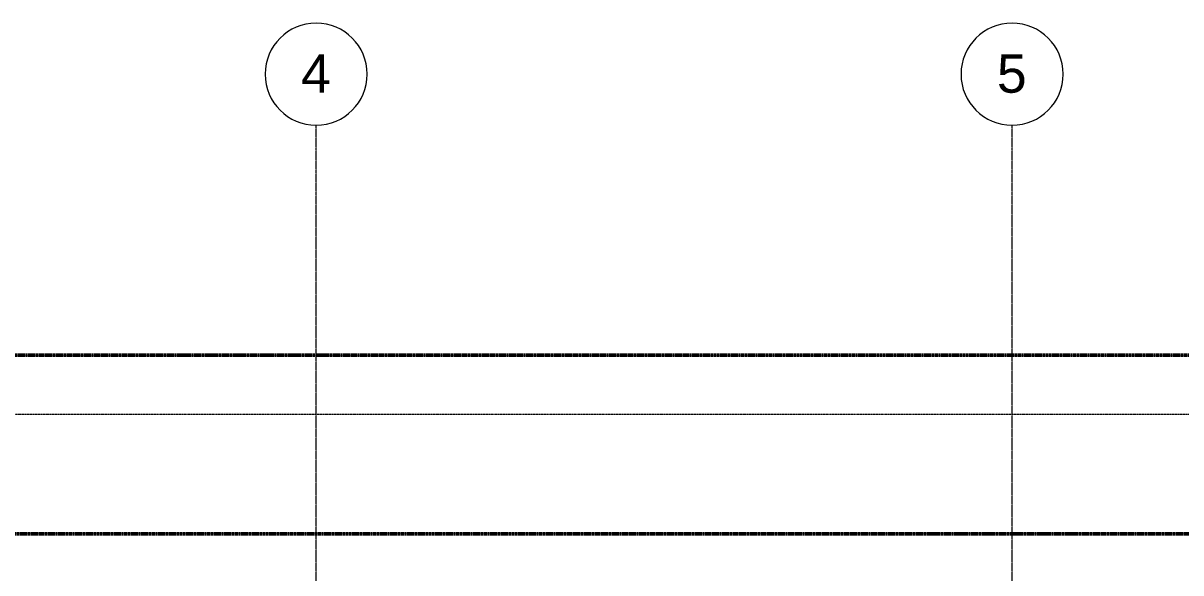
# Model space of a CAD drawing. Header units: inches. Extents: x -4218 to -1814, y 9706 to 12426.
# Drawn here: x -2638 to -2094, y 12166 to 12425 of the extents above; entities that cross this region are included whole.
import ezdxf

# ---------------------------------------------------------------- set-up
doc = ezdxf.new("R2010")
doc.units = ezdxf.units.IN
doc.header["$MEASUREMENT"] = 0
for name, pattern in [('Aligning Line 1_8_', [0.25, 0.125, -0.125]), ('Double Dash 3_8_', [1, 0.375, -0.125, 0.125, -0.125, 0.125, -0.125]), ('Grid Line 1_2_', [0.875, 0.5, -0.125, 0.125, -0.125])]:
    doc.linetypes.add(name, pattern=pattern)
for name, color, linetype, lineweight in [('0-1', 7, 'Continuous', 5), ('0-3', 147, 'Aligning Line 1_8_', 9), ('0-4', 165, 'Continuous', 5), ('C-PROP-LINE-1', 250, 'Double Dash 3_8_', 50), ('G-ANNO-SYMB-1', 147, 'Aligning Line 1_8_', 9), ('S-GRID-1', 1, 'Grid Line 1_2_', 9), ('S-GRID-IDEN', 1, 'Continuous', 9), ('S-GRID-IDEN-1', 147, 'Continuous', 9)]:
    doc.layers.add(name, color=color, linetype=linetype, lineweight=lineweight)
doc.styles.add('Arial', font='arial.ttf', dxfattribs={"height": 18})

# ---------------------------------------------------------------- blocks, each defined once
blk = doc.blocks.new('CTR - 1st Phase - Unit Layouts_rvt-1-FLOOR PLAN - BASEMENT')
at = {"layer": 'G-ANNO-SYMB-1'}
blk.add_line((-1910.95, 12240.75), (-4009.53, 12240.75), dxfattribs=at)
blk = doc.blocks.new('Family - ___-1878357-FLOOR PLAN - BASEMENT')
at = {"layer": 'C-PROP-LINE-1'}
for p, q in [((-3989.61, 12268.69), (-1910.95, 12268.69)), ((-3929.52, 12184.69), (-1910.95, 12184.69))]:
    blk.add_line(p, q, dxfattribs=at)
blk = doc.blocks.new('Grid - Grid Head - Circle-50561-FLOOR PLAN - BASEMENT')
at = {"layer": 'S-GRID-IDEN-1'}
for start, end in [(360, 180), (180, 360)]:
    blk.add_arc((0, 0), 0.25, start, end, dxfattribs=at)
blk = doc.blocks.new('CTR - 1st Phase - Shell_rvt-1-FLOOR PLAN - BASEMENT')
at = {"layer": 'S-GRID-1'}
for p, q in [((-2500.32, 9836.18), (-2500.32, 12376.79)), ((-2173.32, 9836.18), (-2173.32, 12376.79))]:
    blk.add_line(p, q, dxfattribs=at)
at = {"layer": '0-3'}
blk.add_blockref('Family - ___-1878357-FLOOR PLAN - BASEMENT', (0, 0), dxfattribs=at)
at = {"layer": '0-4', "xscale": 95.99999999999994, "yscale": 95.99999999999994, "zscale": 95.99999999999994}
for p in [(-2500.32, 12400.79), (-2173.32, 12400.79)]:
    blk.add_blockref('Grid - Grid Head - Circle-50561-FLOOR PLAN - BASEMENT', p, dxfattribs=at)
at = {"layer": 'S-GRID-IDEN', "char_height": 18, "width": 16.968, "attachment_point": 1, "style": 'Arial'}
for s, insert in [('4', (-2507.45, 12410.08)), ('5', (-2180.45, 12410.08))]:
    blk.add_mtext(s, dxfattribs=dict(at, insert=insert))

msp = doc.modelspace()

# ---------------------------------------------------------------- block references
at = {"layer": '0-1'}
for name in ['CTR - 1st Phase - Shell_rvt-1-FLOOR PLAN - BASEMENT', 'CTR - 1st Phase - Unit Layouts_rvt-1-FLOOR PLAN - BASEMENT']:
    msp.add_blockref(name, (0, 0), dxfattribs=at)

doc.saveas('drawing.dxf')
